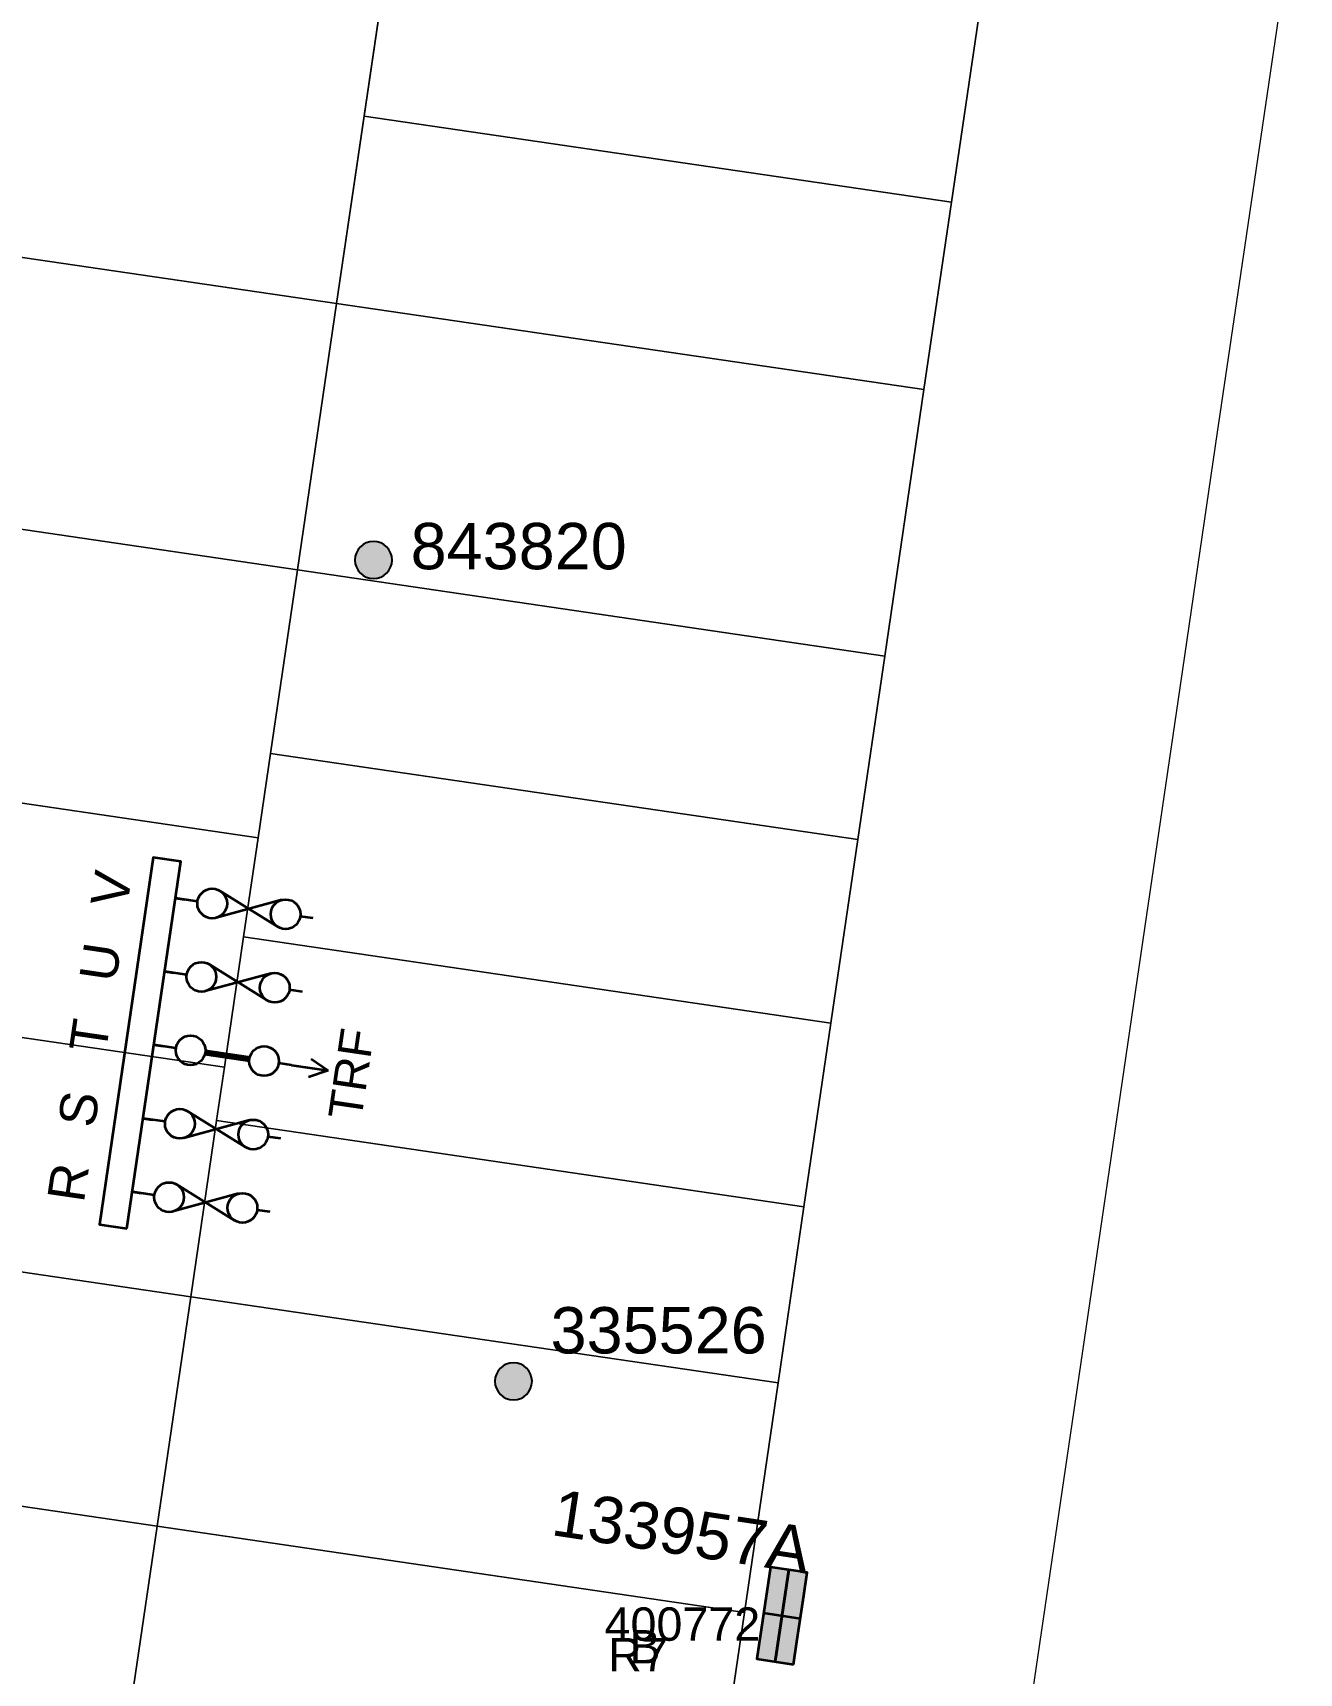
# Model space of a CAD drawing. Header units: metres. Extents: x 302924 to 304532, y 6268290 to 6269135.
# Drawn here: x 304214 to 304282.2, y 6268659 to 6268747.4 of the extents above; entities that cross this region are included whole.
import ezdxf
from ezdxf.enums import TextEntityAlignment as Align

# ---------------------------------------------------------------- set-up
doc = ezdxf.new("R2010")
doc.units = ezdxf.units.M
doc.layers.get('0').update_dxf_attribs({"color": 6})
for name, color, linetype, lineweight in [('_User Miscellaneous5', 121, 'Continuous', 13), ('_User_LV_Exist', 5, 'Continuous', 35), ('_User_LV_Final', 5, 'Continuous', 25), ('Cadastre Roads_SP_EXT', 218, 'Continuous', 15)]:
    doc.layers.add(name, color=color, linetype=linetype, lineweight=lineweight)
for name, color, linetype in [('Duct_SP_EXT', 30, 'Continuous'), ('SupportsOH_SP_TR_HV_LV_SL_EXT', 7, 'Continuous'), ('SupportsUG_SP_LV_EXT', 7, 'Continuous')]:
    doc.layers.add(name, color=color, linetype=linetype)
doc.styles.add('ARIAL', font='arial.ttf', dxfattribs={"height": 2})
doc.styles.add('iecARIAL', font='arial.ttf', dxfattribs={"height": 2})
doc.styles.add('POLE_LABEL', font='arial.ttf', dxfattribs={"height": 2})
doc.styles.get("Standard").update_dxf_attribs({"font": 'arial.ttf'})

# ---------------------------------------------------------------- blocks, each defined once
blk = doc.blocks.new('PILLAR_EXT')
blk.add_hatch(color=256).paths.add_polyline_path([(-2.5, 1), (-2.5, -1), (2.5, -1), (2.5, 1)])
for p, q in [((0, 1), (0, -1)), ((-2.5, 0), (2.5, 0))]:
    blk.add_line(p, q)
at = {"ltscale": 10}
blk.add_line((2.5, 0), (-2.5, 0), dxfattribs=at)
blk.add_lwpolyline([(-2.5, -1), (-1.25, -1), (1.25, -1), (2.5, -1), (2.5, 1), (-2.5, 1)], close=True)
at = {"width": 0.9, "flags": 8}
blk.add_attdef('ASSET_NUM', text='', height=2, rotation=90, dxfattribs=at).set_placement((-2, 4), align=Align.MIDDLE_LEFT)
for tag, p, flags in [('OWNED_BY', (0, -0.2), 9), ('STATE', (0, -0.4), 9), ('SUPPORT_TYPE', (0, -0.6), 9), ('USAGE', (0, -0.8), 9), ('LEGEND', (0, -1), 9), ('STREETNAME', (0, -1.8), 9), ('LOCATION', (0, -1.2), 9), ('NOTES', (0, -1.4), 9), ('PARENT', (0, -1.6), 9), ('SUBURB', (0, -2), 1)]:
    blk.add_attdef(tag, p, '', height=0.2, dxfattribs=dict(flags=flags))
blk = doc.blocks.new('POLE_EXT')
blk.add_hatch(color=256).paths.add_polyline_path([(-1, 0, 1), (1, 0, 1)])
blk.add_lwpolyline([(-1, 0, 1), (1, 0, 1)], format="xyb", close=True)
at = {"flags": 8}
blk.add_attdef('pNumber', text='', height=2, dxfattribs=at).set_placement((2.5, 2.5), align=Align.MIDDLE_CENTER)
at = {"style": 'POLE_LABEL', "flags": 9}
for tag, p in [('STRUCTURE_PLANT_NUMBER', (1.355, 0.028)), ('STREET_CODE', (1.355, -0.2))]:
    blk.add_attdef(tag, text='', height=0.2, dxfattribs=at).set_placement(p, align=Align.MIDDLE_LEFT)
at = {"flags": 9}
for tag, p in [('OWNED_BY', (1.355, -0.4)), ('SPECIAL_USE', (1.355, -0.8)), ('PARENT', (1.355, -0.6)), ('cLV', (1.355, -1.4)), ('STATE', (1.355, -1)), ('hDepth', (1.355, -1.6)), ('hDia', (1.355, -1.8)), ('USAGE', (1.355, -1.2)), ('cHV', (1.355, -2)), ('LBRACKET', (1.355, -2.2)), ('LExisting', (1.355, -2.4)), ('LANTNUMBER', (1.355, -2.6)), ('cLinedev', (1.355, -3.4)), ('LOther', (1.355, -2.8)), ('LRemove', (1.355, -3)), ('LEGEND', (1.355, -3.2)), ('LOCATION', (1.355, -3.6)), ('pExisting', (1.355, -3.8)), ('pFooting', (1.355, -4.4)), ('PFNUMBER', (1.355, -4)), ('NEWPFNUMBER', (1.355, -4.2)), ('pNew', (1.355, -4.6)), ('pRelocate', (1.355, -5)), ('pRemove', (1.355, -5.2)), ('pReplace', (1.355, -5.4)), ('cspan', (1.355, -6)), ('STREETNAME', (1.355, -6.2)), ('pStay', (1.355, -5.6)), ('pType', (1.355, -5.8)), ('SUBURB', (1.355, -6.4)), ('OPERATED_BY', (1.355, -7.014)), ('NOTES', (1.355, -6.6)), ('MAINTAINED_BY', (1.355, -6.814))]:
    blk.add_attdef(tag, text='', height=0.2, dxfattribs=at).set_placement(p, align=Align.MIDDLE_LEFT)
at = {"flags": 1}
blk.add_attdef('Z', (1.355, -7.328), '', height=0.2, dxfattribs=at)
blk = doc.blocks.new('*U519')
at = {"layer": '_User_LV_Exist'}
blk.add_line((7.5, 0), (6.8, 0), dxfattribs=at)
blk.add_lwpolyline([(1.2, 0), (0, 0)], dxfattribs=at)
at = {"layer": '_User_LV_Exist', "flags": 128}
for points in [[(5.68, -0.733), (2.317, 0.735)], [(5.68, 0.733), (2.317, -0.735)]]:
    blk.add_lwpolyline(points, dxfattribs=at)
at = {"layer": '_User_LV_Exist'}
for centre in [(2, 0), (6, 0)]:
    blk.add_circle(centre, 0.8, dxfattribs=at)
blk = doc.blocks.new('*U367')
at = {"layer": '_User_LV_Exist'}
for p, q in [((2.775, 0.1), (5.225, 0.1)), ((2.8, 0.05), (5.2, 0.05)), ((2.8, 0), (5.2, 0)), ((7.5, 0), (6.8, 0)), ((7.5, 0), (9.5, 0)), ((8.5, 0.5), (9.5, 0)), ((9.5, 0), (8.5, -0.5)), ((2.775, -0.1), (5.225, -0.1)), ((2.8, -0.05), (5.2, -0.05))]:
    blk.add_line(p, q, dxfattribs=at)
blk.add_lwpolyline([(1.2, 0), (0, 0)], dxfattribs=at)
for centre in [(2, 0), (6, 0)]:
    blk.add_circle(centre, 0.8, dxfattribs=at)
at = {"layer": '_User_LV_Exist', "insert": (10.75, 0), "char_height": 1.8, "attachment_point": 5, "rotation": 90}
blk.add_mtext('TRF', dxfattribs=at)
blk = doc.blocks.new('*U369')
at = {"layer": '_User_LV_Exist'}
for p, q in [((0, 18), (0.5, 18)), ((0, 14), (0.5, 14)), ((0, 10), (0.5, 10)), ((0, 6), (0.5, 6)), ((0, 2), (0.5, 2))]:
    blk.add_line(p, q, dxfattribs=at)
blk.add_lwpolyline([(0, 0), (0, 20), (-1.5, 20), (-1.5, 0)], close=True, dxfattribs=at)
for name, p in [('*U519', (0, 18)), ('*U519', (0, 14)), ('*U367', (0, 10)), ('*U519', (0, 6)), ('*U519', (0, 2))]:
    blk.add_blockref(name, p, dxfattribs=at)
at = {"layer": '_User_LV_Exist', "char_height": 2, "attachment_point": 5, "rotation": 90, "style": 'ARIAL'}
for s, insert in [('V', (-3.5, 18)), ('U', (-3.5, 14)), ('T', (-3.5, 10)), ('S', (-3.5, 6)), ('R', (-3.5, 2))]:
    blk.add_mtext(s, dxfattribs=dict(at, insert=insert))

msp = doc.modelspace()

# ---------------------------------------------------------------- linework, layer by layer
at = {"layer": '_User Miscellaneous5', "linetype": 'Continuous', "transparency": 33554597}
for points in [[(304237.0805, 6268778.5698), (304210.3623, 6268782.4904), (304204.6923, 6268778.2699), (304198.6902, 6268737.4903), (304230.3546, 6268732.8555), (304237.0805, 6268778.5698)], [(304264.9576, 6268748.1992), (304233.2947, 6268752.8362), (304231.8389, 6268742.9426), (304263.5017, 6268738.3065), (304264.9576, 6268748.1992)], [(304263.5017, 6268738.3065), (304231.8389, 6268742.9426), (304230.3546, 6268732.8555), (304262.0198, 6268728.2205), (304263.5017, 6268738.3065)], [(304230.3546, 6268732.8555), (304198.6902, 6268737.4903), (304196.5833, 6268723.1427), (304228.2463, 6268718.4929), (304230.3546, 6268732.8555)], [(304262.0198, 6268728.2205), (304230.3546, 6268732.8555), (304228.2463, 6268718.4929), (304259.9084, 6268713.844), (304262.0198, 6268728.2205)], [(304226.793, 6268708.5983), (304228.2463, 6268718.4929), (304196.5833, 6268723.1427), (304194.4626, 6268708.6974), (304226.1247, 6268704.0475), (304226.793, 6268708.5983)], [(304259.9084, 6268713.844), (304228.2463, 6268718.4929), (304226.793, 6268708.5983), (304258.456, 6268703.9495), (304259.9084, 6268713.844)], [(304225.3405, 6268698.7038), (304226.1247, 6268704.0475), (304194.4626, 6268708.6974), (304192.646, 6268696.3289), (304224.3082, 6268691.6791), (304225.3405, 6268698.7038)], [(304258.456, 6268703.9495), (304226.793, 6268708.5983), (304226.1247, 6268704.0475), (304225.3405, 6268698.7038), (304257.0026, 6268694.0549), (304258.456, 6268703.9495)], [(304257.0026, 6268694.0549), (304225.3405, 6268698.7038), (304224.3082, 6268691.6791), (304223.8873, 6268688.8102), (304255.5493, 6268684.1594), (304257.0026, 6268694.0549)], [(304223.8873, 6268688.8102), (304224.3082, 6268691.6791), (304192.646, 6268696.3289), (304190.8294, 6268683.9614), (304222.4923, 6268679.3107), (304223.8873, 6268688.8102)], [(304255.5493, 6268684.1594), (304223.8873, 6268688.8102), (304222.4923, 6268679.3107), (304254.1544, 6268674.6608), (304255.5493, 6268684.1594)], [(304222.4923, 6268679.3107), (304190.8294, 6268683.9614), (304189.0128, 6268671.594), (304220.6758, 6268666.9432), (304222.4923, 6268679.3107)], [(304254.1544, 6268674.6608), (304222.4923, 6268679.3107), (304220.6758, 6268666.9432), (304252.3378, 6268662.2924), (304254.1544, 6268674.6608)], [(304220.6758, 6268666.9432), (304189.0128, 6268671.594), (304187.5596, 6268661.6994), (304219.2224, 6268657.0486), (304220.6758, 6268666.9432)], [(304252.3378, 6268662.2924), (304220.6758, 6268666.9432), (304219.2224, 6268657.0486), (304250.8844, 6268652.3978), (304252.3378, 6268662.2924)]]:
    msp.add_lwpolyline(points, close=True, dxfattribs=at)
at = {"layer": 'Cadastre Roads_SP_EXT', "linetype": 'Continuous'}
for points in [[(304267.0228, 6268652.1492), (304268.8387, 6268664.5187), (304270.2912, 6268674.4131), (304272.107, 6268686.7827), (304273.922, 6268699.152), (304275.7378, 6268711.5214), (304277.8482, 6268725.9049), (304279.3335, 6268735.9871), (304280.7911, 6268745.8787), (304282.2478, 6268755.7713)], [(304264.9575, 6268748.1992), (304263.5017, 6268738.3066), (304262.0199, 6268728.2205), (304259.9085, 6268713.844), (304258.456, 6268703.9495), (304257.0026, 6268694.0549), (304255.5494, 6268684.1594), (304254.1544, 6268674.6607), (304252.3378, 6268662.2923), (304250.8844, 6268652.3977)]]:
    msp.add_lwpolyline(points, dxfattribs=at)

# ---------------------------------------------------------------- block references
at = {"layer": '_User_LV_Exist'}
ref = msp.add_blockref('PILLAR_EXT', (304254.3637, 6268662.1147), dxfattribs=dict(at, rotation=81.37935318555152))
ref.add_attrib('ASSET_NUM', '133957A', dxfattribs={"layer": '0', "height": 2.5, "rotation": 351.379353, "style": 'iecARIAL'}).set_placement((304255.8637, 6268665.6147), align=Align.MIDDLE_RIGHT)
at = {"layer": '_User_LV_Final', "rotation": 351.6491196705979}
msp.add_blockref('*U369', (304219.054, 6268682.9884), dxfattribs=at)
at = {"layer": 'SupportsOH_SP_TR_HV_LV_SL_EXT'}
ref = msp.add_blockref('POLE_EXT', (304232.344, 6268719.022), dxfattribs=at)
ref.add_attrib('ASSET_NUM', '843820', dxfattribs={"layer": '0', "height": 2.5, "style": 'POLE_LABEL'}).set_placement((304234.344, 6268719.772), align=Align.MIDDLE_LEFT)
ref = msp.add_blockref('POLE_EXT', (304239.8893, 6268674.7525), dxfattribs=at)
ref.add_attrib('ASSET_NUM', '335526', dxfattribs={"layer": '0', "height": 2.5, "style": 'POLE_LABEL'}).set_placement((304241.8893, 6268675.5025), align=Align.BOTTOM_LEFT)
at = {"layer": 'SupportsUG_SP_LV_EXT'}
ref = msp.add_blockref('PILLAR_EXT', (304254.3637, 6268662.1147), dxfattribs=dict(at, rotation=81.37935318555152))
ref.add_attrib('ASSET_NUM', '133957A', dxfattribs={"layer": '0', "height": 2.5, "rotation": 351.379353, "style": 'iecARIAL'}).set_placement((304255.8637, 6268665.6147), align=Align.MIDDLE_RIGHT)

# ---------------------------------------------------------------- texts
at = {"layer": 'Duct_SP_EXT'}
for s, p in [('400772', (304244.8011, 6268660.7643)), ('B', (304246.1416, 6268659.5414)), ('R7', (304244.9928, 6268659.1165))]:
    msp.add_text(s, height=1.8, dxfattribs=at).set_placement(p)

doc.saveas('drawing.dxf')
